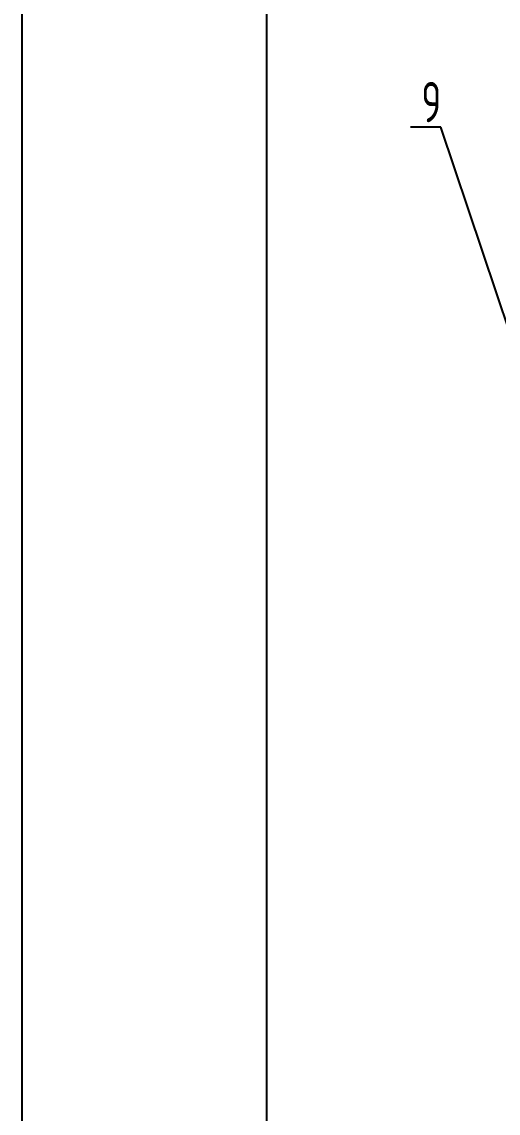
# Model space of a CAD drawing. Header units: millimetres. Extents: x 0 to 12600, y -338 to 8910.
# Drawn here: x 0 to 1461, y 3854 to 7201 of the extents above; entities that cross this region are included whole.
import ezdxf
from ezdxf.enums import TextEntityAlignment as Align

# ---------------------------------------------------------------- set-up
doc = ezdxf.new("R2010")
doc.units = ezdxf.units.MM
doc.header["$LTSCALE"] = 300
for name, color, linetype in [('01', 7, 'Continuous'), ('02', 1, 'Continuous'), ('11', 3, 'Continuous')]:
    doc.layers.add(name, color=color, linetype=linetype)
doc.styles.get("Standard").update_dxf_attribs({"font": 'isocp', "width": 0.707, "bigfont": 'intecad.shx'})

# ---------------------------------------------------------------- blocks, each defined once
blk = doc.blocks.new('*U150')
at = {"layer": '01'}
blk.add_lwpolyline([(25, 292), (25, 5)], dxfattribs=at)
at = {"layer": '02'}
blk.add_lwpolyline([(0, 297), (0, 0)], dxfattribs=at)

msp = doc.modelspace()

# ---------------------------------------------------------------- linework, layer by layer
at = {"layer": '02', "ltscale": 2}
for p, q in [((1285.19, 6878.41), (1192.19, 6878.41)), ((1772.31, 5426.02), (1285.19, 6878.41))]:
    msp.add_line(p, q, dxfattribs=at)

# ---------------------------------------------------------------- block references
at = {"layer": '01', "xscale": 30, "yscale": 30, "zscale": 30}
msp.add_blockref('*U150', (0, 0), dxfattribs=at)

# ---------------------------------------------------------------- texts
at = {"layer": '11', "ltscale": 2, "width": 0.800704}
msp.add_text('9', height=123.74, dxfattribs=at).set_placement((1225.32, 6893.41), (1286.91, 6893.41), align=Align.FIT)

doc.saveas('drawing.dxf')
